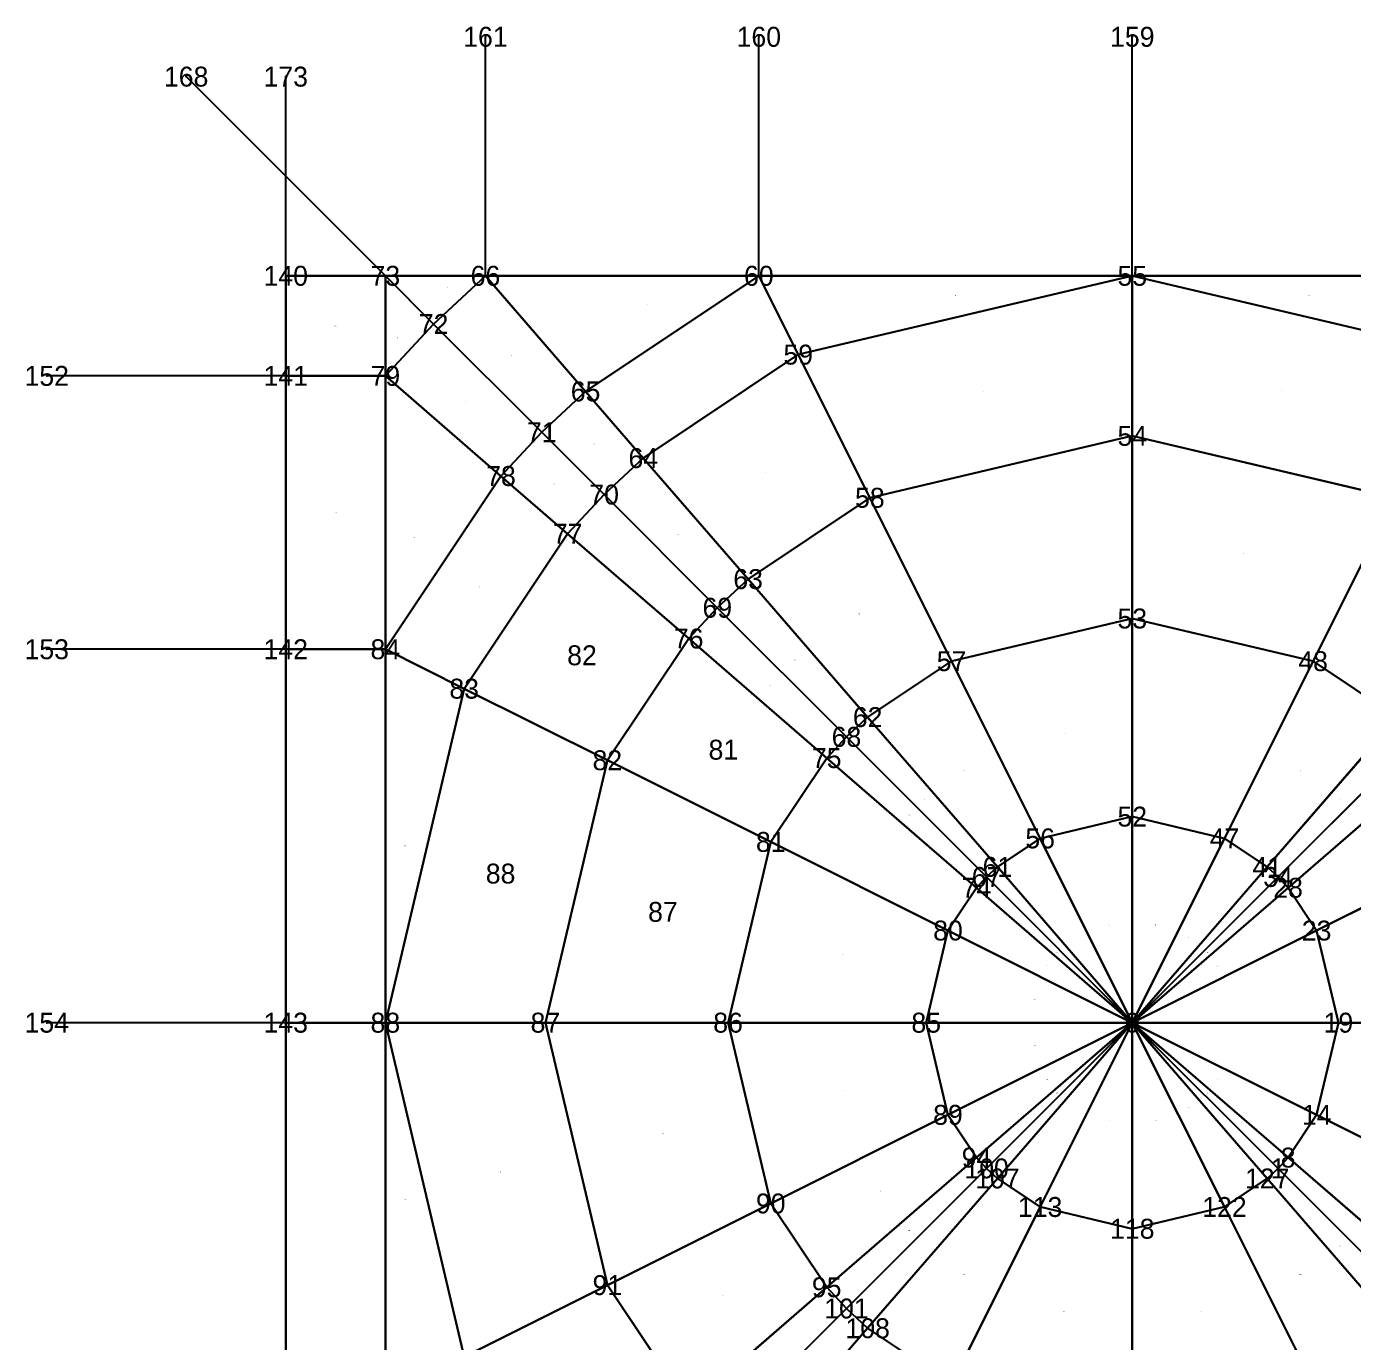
# Model space of a CAD drawing. Extents: x -2.78 to 2.78, y -2.5 to 2.5.
# Drawn here: x -2.776 to 0.555, y -0.803 to 2.501 of the extents above; entities that cross this region are included whole.
import ezdxf
from ezdxf.enums import TextEntityAlignment as Align

# ---------------------------------------------------------------- set-up
doc = ezdxf.new("R2010")
doc.units = 0
doc.header["$MEASUREMENT"] = 0
for name, color, linetype in [('BRANCHE ESTERNO', 7, 'Continuous'), ('BRANCHE INTERNO', 7, 'Continuous'), ('EstradossoFaces', 7, 'Continuous'), ('Faces', 7, 'Continuous'), ('Faces-Index', 7, 'Continuous'), ('NODI-Estradosso', 7, 'Continuous'), ('NODI-Index', 7, 'Continuous'), ('NODO ESTERNO ZMINIMO', 7, 'Continuous'), ('NODO INTRADOSSO INTERNO', 7, 'Continuous')]:
    doc.layers.add(name, color=color, linetype=linetype)

msp = doc.modelspace()

# ---------------------------------------------------------------- linework, layer by layer
at = {"color": 2}
for points, elevation in [([(-2.125, -1.875), (-2.125, 1.875), (2.125, 1.875), (2.125, -1.875)], 0), ([(-1.1136, 0.9644), (-0.7671, 0.6643), (-0.9076, 0.4538), (-1.3177, 0.6588)], 2.2048)]:
    msp.add_lwpolyline(points, close=True, dxfattribs=dict(at, elevation=elevation))
at = {"color": 1, "elevation": 1.875}
msp.add_lwpolyline([(-1.6771, 0.8385), (-1.4174, 1.2275), (-1.1136, 0.9644), (-1.3177, 0.6588)], close=True, dxfattribs=at)
at = {"color": 4, "elevation": 1.875}
msp.add_lwpolyline([(-1.3177, 0.6588), (-0.9076, 0.4538), (-1.0147, 0), (-1.4732, 0)], close=True, dxfattribs=at)
at = {"layer": 'BRANCHE ESTERNO'}
for p, q in [((-1.6238, 1.875, 0.9375), (-1.6238, 2.475, -2.0625)), ((-0.9375, 1.875, 1.6238), (-0.9375, 2.475, -1.3762)), ((0, 1.875, 1.875), (0, 2.475, -1.125)), ((-1.875, 1.875, 0), (-2.375, 2.375, -3)), ((-2.125, 1.875, 0), (-2.125, 2.375, -3)), ((-2.125, 1.6238, 0.9375), (-2.725, 1.6238, 1.0625)), ((-2.125, 0.9375, 1.6238), (-2.725, 0.9375, 1.7488)), ((-2.125, 0, 1.875), (-2.725, 0, 2))]:
    msp.add_line(p, q, dxfattribs=at)
at = {"layer": 'BRANCHE INTERNO'}
for p, q in [((-1.875, 1.875, 0), (-2.125, 1.875, 0)), ((-2.125, 1.875, 0), (-2.125, 1.6238, 0.9375)), ((-1.7539, 1.7539, 0.9375), (-1.875, 1.875, 0)), ((-1.6238, 1.875, 0.9375), (-1.875, 1.875, 0)), ((-1.875, 1.875, 0), (-1.875, 1.6238, 0.9375)), ((-1.6238, 1.875, 0.9375), (-1.7539, 1.7539, 0.9375)), ((-1.3724, 1.5847, 1.6238), (-1.6238, 1.875, 0.9375)), ((-0.9375, 1.875, 1.6238), (-1.6238, 1.875, 0.9375)), ((-0.9375, 1.875, 1.6238), (-1.3724, 1.5847, 1.6238)), ((-0.8385, 1.6771, 1.875), (-0.9375, 1.875, 1.6238)), ((0, 1.875, 1.875), (-0.9375, 1.875, 1.6238)), ((0, 1.875, 1.875), (-0.8385, 1.6771, 1.875)), ((0, 1.4732, 2.2048), (0, 1.875, 1.875)), ((0.8385, 1.6771, 1.875), (0, 1.875, 1.875)), ((0.9375, 1.875, 1.6238), (0, 1.875, 1.875)), ((-1.7539, 1.7539, 0.9375), (-1.875, 1.6238, 0.9375)), ((-1.4823, 1.4823, 1.6238), (-1.7539, 1.7539, 0.9375)), ((-0.8385, 1.6771, 1.875), (-1.2275, 1.4174, 1.875)), ((-0.6588, 1.3177, 2.2048), (-0.8385, 1.6771, 1.875)), ((-1.875, 1.6238, 0.9375), (-2.125, 1.6238, 0.9375)), ((-2.125, 1.6238, 0.9375), (-2.125, 0.9375, 1.6238)), ((-1.5847, 1.3724, 1.6238), (-1.875, 1.6238, 0.9375)), ((-1.875, 1.6238, 0.9375), (-1.875, 0.9375, 1.6238)), ((-1.3724, 1.5847, 1.6238), (-1.4823, 1.4823, 1.6238)), ((-1.2275, 1.4174, 1.875), (-1.3724, 1.5847, 1.6238)), ((-1.4823, 1.4823, 1.6238), (-1.5847, 1.3724, 1.6238)), ((-1.3258, 1.3258, 1.875), (-1.4823, 1.4823, 1.6238)), ((0, 1.4732, 2.2048), (-0.6588, 1.3177, 2.2048)), ((0, 1.0147, 2.4498), (0, 1.4732, 2.2048)), ((0.6588, 1.3177, 2.2048), (0, 1.4732, 2.2048)), ((-1.2275, 1.4174, 1.875), (-1.3258, 1.3258, 1.875)), ((-0.9644, 1.1136, 2.2048), (-1.2275, 1.4174, 1.875)), ((-1.5847, 1.3724, 1.6238), (-1.875, 0.9375, 1.6238)), ((-1.4174, 1.2275, 1.875), (-1.5847, 1.3724, 1.6238)), ((-1.3258, 1.3258, 1.875), (-1.4174, 1.2275, 1.875)), ((-1.0417, 1.0417, 2.2048), (-1.3258, 1.3258, 1.875)), ((-0.6588, 1.3177, 2.2048), (-0.9644, 1.1136, 2.2048)), ((-0.4538, 0.9076, 2.4498), (-0.6588, 1.3177, 2.2048)), ((0.4538, 0.9076, 2.4498), (0.6588, 1.3177, 2.2048)), ((-1.4174, 1.2275, 1.875), (-1.6771, 0.8385, 1.875)), ((-1.1136, 0.9644, 2.2048), (-1.4174, 1.2275, 1.875)), ((-0.9644, 1.1136, 2.2048), (-1.0417, 1.0417, 2.2048)), ((-0.6643, 0.7671, 2.4498), (-0.9644, 1.1136, 2.2048)), ((-1.0417, 1.0417, 2.2048), (-1.1136, 0.9644, 2.2048)), ((-0.7175, 0.7175, 2.4498), (-1.0417, 1.0417, 2.2048)), ((0, 1.0147, 2.4498), (-0.4538, 0.9076, 2.4498)), ((0, 0.5173, 2.6007), (0, 1.0147, 2.4498)), ((0.4538, 0.9076, 2.4498), (0, 1.0147, 2.4498)), ((-1.875, 0.9375, 1.6238), (-2.125, 0.9375, 1.6238)), ((-2.125, 0.9375, 1.6238), (-2.125, 0, 1.875)), ((-1.6771, 0.8385, 1.875), (-1.875, 0.9375, 1.6238)), ((-1.875, 0.9375, 1.6238), (-1.875, 0, 1.875)), ((-1.1136, 0.9644, 2.2048), (-1.3177, 0.6588, 2.2048)), ((-0.7671, 0.6643, 2.4498), (-1.1136, 0.9644, 2.2048)), ((-0.4538, 0.9076, 2.4498), (-0.6643, 0.7671, 2.4498)), ((-0.2313, 0.4627, 2.6007), (-0.4538, 0.9076, 2.4498)), ((0.2313, 0.4627, 2.6007), (0.4538, 0.9076, 2.4498)), ((0.6643, 0.7671, 2.4498), (0.4538, 0.9076, 2.4498)), ((-1.6771, 0.8385, 1.875), (-1.875, 0, 1.875)), ((-1.3177, 0.6588, 2.2048), (-1.6771, 0.8385, 1.875)), ((-0.6643, 0.7671, 2.4498), (-0.7175, 0.7175, 2.4498)), ((-0.3387, 0.3911, 2.6007), (-0.6643, 0.7671, 2.4498)), ((0.3387, 0.3911, 2.6007), (0.6643, 0.7671, 2.4498)), ((-0.7175, 0.7175, 2.4498), (-0.7671, 0.6643, 2.4498)), ((-0.3658, 0.3658, 2.6007), (-0.7175, 0.7175, 2.4498)), ((0.3658, 0.3658, 2.6007), (0.7175, 0.7175, 2.4498)), ((-1.3177, 0.6588, 2.2048), (-1.4732, 0, 2.2048)), ((-0.9076, 0.4538, 2.4498), (-1.3177, 0.6588, 2.2048)), ((-0.7671, 0.6643, 2.4498), (-0.9076, 0.4538, 2.4498)), ((-0.3911, 0.3387, 2.6007), (-0.7671, 0.6643, 2.4498)), ((0.3911, 0.3387, 2.6007), (0.7671, 0.6643, 2.4498)), ((0, 0.5173, 2.6007), (-0.2313, 0.4627, 2.6007)), ((0, 0, 2.6517), (0, 0.5173, 2.6007)), ((0.2313, 0.4627, 2.6007), (0, 0.5173, 2.6007)), ((-0.9076, 0.4538, 2.4498), (-1.0147, 0, 2.4498)), ((-0.4627, 0.2313, 2.6007), (-0.9076, 0.4538, 2.4498)), ((-0.2313, 0.4627, 2.6007), (-0.3387, 0.3911, 2.6007)), ((0, 0, 2.6517), (-0.2313, 0.4627, 2.6007)), ((0, 0, 2.6517), (0.2313, 0.4627, 2.6007)), ((0.3387, 0.3911, 2.6007), (0.2313, 0.4627, 2.6007)), ((0.4627, 0.2313, 2.6007), (0.9076, 0.4538, 2.4498)), ((-0.3387, 0.3911, 2.6007), (-0.3658, 0.3658, 2.6007)), ((0, 0, 2.6517), (-0.3387, 0.3911, 2.6007)), ((0, 0, 2.6517), (0.3387, 0.3911, 2.6007)), ((0.3658, 0.3658, 2.6007), (0.3387, 0.3911, 2.6007)), ((-0.3911, 0.3387, 2.6007), (-0.4627, 0.2313, 2.6007)), ((-0.3658, 0.3658, 2.6007), (-0.3911, 0.3387, 2.6007)), ((0, 0, 2.6517), (-0.3911, 0.3387, 2.6007)), ((0, 0, 2.6517), (-0.3658, 0.3658, 2.6007)), ((0, 0, 2.6517), (0.3658, 0.3658, 2.6007)), ((0, 0, 2.6517), (0.3911, 0.3387, 2.6007)), ((0.3911, 0.3387, 2.6007), (0.3658, 0.3658, 2.6007)), ((0.4627, 0.2313, 2.6007), (0.3911, 0.3387, 2.6007)), ((-0.4627, 0.2313, 2.6007), (-0.5173, 0, 2.6007)), ((0, 0, 2.6517), (-0.4627, 0.2313, 2.6007)), ((0, 0, 2.6517), (0.4627, 0.2313, 2.6007)), ((0.5173, 0, 2.6007), (0.4627, 0.2313, 2.6007)), ((-1.875, 0, 1.875), (-2.125, 0, 1.875)), ((-2.125, 0, 1.875), (-2.125, -0.9375, 1.6238)), ((-1.4732, 0, 2.2048), (-1.875, 0, 1.875)), ((-1.875, 0, 1.875), (-1.6771, -0.8385, 1.875)), ((-1.875, 0, 1.875), (-1.875, -0.9375, 1.6238)), ((-1.0147, 0, 2.4498), (-1.4732, 0, 2.2048)), ((-1.4732, 0, 2.2048), (-1.3177, -0.6588, 2.2048)), ((-0.5173, 0, 2.6007), (-1.0147, 0, 2.4498)), ((-1.0147, 0, 2.4498), (-0.9076, -0.4538, 2.4498)), ((0, 0, 2.6517), (-0.5173, 0, 2.6007)), ((-0.5173, 0, 2.6007), (-0.4627, -0.2313, 2.6007)), ((0, 0, 2.6517), (-0.4627, -0.2313, 2.6007)), ((0, 0, 2.6517), (-0.3911, -0.3387, 2.6007)), ((0, 0, 2.6517), (-0.3658, -0.3658, 2.6007)), ((0, 0, 2.6517), (-0.3387, -0.3911, 2.6007)), ((0, 0, 2.6517), (-0.2313, -0.4627, 2.6007)), ((0, 0, 2.6517), (0.3658, -0.3658, 2.6007)), ((0, 0, 2.6517), (0.3911, -0.3387, 2.6007)), ((0, 0, 2.6517), (0.4627, -0.2313, 2.6007)), ((0, 0, 2.6517), (0.5173, 0, 2.6007)), ((0, 0, 2.6517), (0, -0.5173, 2.6007)), ((0, 0, 2.6517), (0.2313, -0.4627, 2.6007)), ((0, 0, 2.6517), (0.3387, -0.3911, 2.6007)), ((0.4627, -0.2313, 2.6007), (0.5173, 0, 2.6007)), ((0.5173, 0, 2.6007), (1.0147, 0, 2.4498)), ((-0.4627, -0.2313, 2.6007), (-0.9076, -0.4538, 2.4498)), ((-0.4627, -0.2313, 2.6007), (-0.3911, -0.3387, 2.6007)), ((0.3911, -0.3387, 2.6007), (0.4627, -0.2313, 2.6007)), ((0.4627, -0.2313, 2.6007), (0.9076, -0.4538, 2.4498)), ((-0.3911, -0.3387, 2.6007), (-0.7671, -0.6643, 2.4498)), ((-0.3658, -0.3658, 2.6007), (-0.7175, -0.7175, 2.4498)), ((-0.3911, -0.3387, 2.6007), (-0.3658, -0.3658, 2.6007)), ((-0.3658, -0.3658, 2.6007), (-0.3387, -0.3911, 2.6007)), ((0.3387, -0.3911, 2.6007), (0.3658, -0.3658, 2.6007)), ((0.3658, -0.3658, 2.6007), (0.3911, -0.3387, 2.6007)), ((0.3658, -0.3658, 2.6007), (0.7175, -0.7175, 2.4498)), ((0.3911, -0.3387, 2.6007), (0.7671, -0.6643, 2.4498)), ((-0.3387, -0.3911, 2.6007), (-0.6643, -0.7671, 2.4498)), ((-0.3387, -0.3911, 2.6007), (-0.2313, -0.4627, 2.6007)), ((0.2313, -0.4627, 2.6007), (0.3387, -0.3911, 2.6007)), ((0.3387, -0.3911, 2.6007), (0.6643, -0.7671, 2.4498)), ((-0.9076, -0.4538, 2.4498), (-1.3177, -0.6588, 2.2048)), ((-0.9076, -0.4538, 2.4498), (-0.7671, -0.6643, 2.4498)), ((-0.2313, -0.4627, 2.6007), (-0.4538, -0.9076, 2.4498)), ((-0.2313, -0.4627, 2.6007), (0, -0.5173, 2.6007)), ((0, -0.5173, 2.6007), (0.2313, -0.4627, 2.6007)), ((0.2313, -0.4627, 2.6007), (0.4538, -0.9076, 2.4498)), ((0, -0.5173, 2.6007), (0, -1.0147, 2.4498)), ((-1.3177, -0.6588, 2.2048), (-1.6771, -0.8385, 1.875)), ((-1.3177, -0.6588, 2.2048), (-1.1136, -0.9644, 2.2048)), ((-0.7671, -0.6643, 2.4498), (-1.1136, -0.9644, 2.2048)), ((-0.7671, -0.6643, 2.4498), (-0.7175, -0.7175, 2.4498)), ((-0.7175, -0.7175, 2.4498), (-1.0417, -1.0417, 2.2048)), ((-0.7175, -0.7175, 2.4498), (-0.6643, -0.7671, 2.4498)), ((-0.6643, -0.7671, 2.4498), (-0.9644, -1.1136, 2.2048)), ((-0.6643, -0.7671, 2.4498), (-0.4538, -0.9076, 2.4498))]:
    msp.add_line(p, q, dxfattribs=at)
at = {"layer": 'EstradossoFaces'}
for points in [[(-1.875, 1.875, 1.2965), (-2.125, 1.875, 1.2965), (-2.125, 1.6238, 1.6), (-1.875, 1.6238, 1.6)], [(-1.6238, 1.875, 1.6), (-1.7539, 1.7539, 1.6), (-1.875, 1.875, 1.2965), (-1.6238, 1.875, 1.6)], [(-1.7539, 1.7539, 1.6), (-1.875, 1.6238, 1.6), (-1.875, 1.6238, 1.6), (-1.875, 1.875, 1.2965)], [(-1.3724, 1.5847, 2.0779), (-1.4823, 1.4823, 2.0779), (-1.7539, 1.7539, 1.6), (-1.6238, 1.875, 1.6)], [(-0.9375, 1.875, 2.0779), (-1.3724, 1.5847, 2.0779), (-1.6238, 1.875, 1.6), (-0.9375, 1.875, 2.0779)], [(-0.8385, 1.6771, 2.2796), (-1.2275, 1.4174, 2.2796), (-1.3724, 1.5847, 2.0779), (-0.9375, 1.875, 2.0779)], [(0, 1.875, 2.2796), (-0.8385, 1.6771, 2.2796), (-0.9375, 1.875, 2.0779), (0, 1.875, 2.2796)], [(0, 1.4732, 2.5577), (-0.6588, 1.3177, 2.5577), (-0.8385, 1.6771, 2.2796), (0, 1.875, 2.2796)], [(0.6588, 1.3177, 2.5577), (0, 1.4732, 2.5577), (0, 1.875, 2.2796), (0.8385, 1.6771, 2.2796)], [(0.8385, 1.6771, 2.2796), (0, 1.875, 2.2796), (0, 1.875, 2.2796), (0.9375, 1.875, 2.0779)], [(-1.4823, 1.4823, 2.0779), (-1.5847, 1.3724, 2.0779), (-1.875, 1.6238, 1.6), (-1.7539, 1.7539, 1.6)], [(-0.6588, 1.3177, 2.5577), (-0.9644, 1.1136, 2.5577), (-1.2275, 1.4174, 2.2796), (-0.8385, 1.6771, 2.2796)], [(-1.875, 1.6238, 1.6), (-2.125, 1.6238, 1.6), (-2.125, 0.9375, 2.0779), (-1.875, 0.9375, 2.0779)], [(-1.5847, 1.3724, 2.0779), (-1.875, 0.9375, 2.0779), (-1.875, 0.9375, 2.0779), (-1.875, 1.6238, 1.6)], [(-1.2275, 1.4174, 2.2796), (-1.3258, 1.3258, 2.2796), (-1.4823, 1.4823, 2.0779), (-1.3724, 1.5847, 2.0779)], [(-1.3258, 1.3258, 2.2796), (-1.4174, 1.2275, 2.2796), (-1.5847, 1.3724, 2.0779), (-1.4823, 1.4823, 2.0779)], [(0, 1.0147, 2.7717), (-0.4538, 0.9076, 2.7717), (-0.6588, 1.3177, 2.5577), (0, 1.4732, 2.5577)], [(0.4538, 0.9076, 2.7717), (0, 1.0147, 2.7717), (0, 1.4732, 2.5577), (0.6588, 1.3177, 2.5577)], [(-0.9644, 1.1136, 2.5577), (-1.0417, 1.0417, 2.5577), (-1.3258, 1.3258, 2.2796), (-1.2275, 1.4174, 2.2796)], [(-1.4174, 1.2275, 2.2796), (-1.6771, 0.8385, 2.2796), (-1.875, 0.9375, 2.0779), (-1.5847, 1.3724, 2.0779)], [(-1.0417, 1.0417, 2.5577), (-1.1136, 0.9644, 2.5577), (-1.4174, 1.2275, 2.2796), (-1.3258, 1.3258, 2.2796)], [(-0.4538, 0.9076, 2.7717), (-0.6643, 0.7671, 2.7717), (-0.9644, 1.1136, 2.5577), (-0.6588, 1.3177, 2.5577)], [(0.6643, 0.7671, 2.7717), (0.4538, 0.9076, 2.7717), (0.6588, 1.3177, 2.5577), (0.9644, 1.1136, 2.5577)], [(-1.1136, 0.9644, 2.5577), (-1.3177, 0.6588, 2.5577), (-1.6771, 0.8385, 2.2796), (-1.4174, 1.2275, 2.2796)], [(-0.6643, 0.7671, 2.7717), (-0.7175, 0.7175, 2.7717), (-1.0417, 1.0417, 2.5577), (-0.9644, 1.1136, 2.5577)], [(-0.7175, 0.7175, 2.7717), (-0.7671, 0.6643, 2.7717), (-1.1136, 0.9644, 2.5577), (-1.0417, 1.0417, 2.5577)], [(0, 0.5173, 2.906), (-0.2313, 0.4627, 2.906), (-0.4538, 0.9076, 2.7717), (0, 1.0147, 2.7717)], [(0.2313, 0.4627, 2.906), (0, 0.5173, 2.906), (0, 1.0147, 2.7717), (0.4538, 0.9076, 2.7717)], [(-1.875, 0.9375, 2.0779), (-2.125, 0.9375, 2.0779), (-2.125, 0, 2.2796), (-1.875, 0, 2.2796)], [(-1.6771, 0.8385, 2.2796), (-1.875, 0, 2.2796), (-1.875, 0, 2.2796), (-1.875, 0.9375, 2.0779)], [(-0.7671, 0.6643, 2.7717), (-0.9076, 0.4538, 2.7717), (-1.3177, 0.6588, 2.5577), (-1.1136, 0.9644, 2.5577)], [(-0.2313, 0.4627, 2.906), (-0.3387, 0.3911, 2.906), (-0.6643, 0.7671, 2.7717), (-0.4538, 0.9076, 2.7717)], [(0.3387, 0.3911, 2.906), (0.2313, 0.4627, 2.906), (0.4538, 0.9076, 2.7717), (0.6643, 0.7671, 2.7717)], [(-1.3177, 0.6588, 2.5577), (-1.4732, 0, 2.5577), (-1.875, 0, 2.2796), (-1.6771, 0.8385, 2.2796)], [(-0.3387, 0.3911, 2.906), (-0.3658, 0.3658, 2.906), (-0.7175, 0.7175, 2.7717), (-0.6643, 0.7671, 2.7717)], [(0.3658, 0.3658, 2.906), (0.3387, 0.3911, 2.906), (0.6643, 0.7671, 2.7717), (0.7175, 0.7175, 2.7717)], [(-0.3658, 0.3658, 2.906), (-0.3911, 0.3387, 2.906), (-0.7671, 0.6643, 2.7717), (-0.7175, 0.7175, 2.7717)], [(0.3911, 0.3387, 2.906), (0.3658, 0.3658, 2.906), (0.7175, 0.7175, 2.7717), (0.7671, 0.6643, 2.7717)], [(-0.9076, 0.4538, 2.7717), (-1.0147, 0, 2.7717), (-1.4732, 0, 2.5577), (-1.3177, 0.6588, 2.5577)], [(-0.3911, 0.3387, 2.906), (-0.4627, 0.2313, 2.906), (-0.9076, 0.4538, 2.7717), (-0.7671, 0.6643, 2.7717)], [(0.4627, 0.2313, 2.906), (0.3911, 0.3387, 2.906), (0.7671, 0.6643, 2.7717), (0.9076, 0.4538, 2.7717)], [(0, 0, 2.9517), (0, 0, 2.9517), (-0.2313, 0.4627, 2.906), (0, 0.5173, 2.906)], [(0, 0, 2.9517), (0, 0, 2.9517), (0, 0.5173, 2.906), (0.2313, 0.4627, 2.906)], [(-0.4627, 0.2313, 2.906), (-0.5173, 0, 2.906), (-1.0147, 0, 2.7717), (-0.9076, 0.4538, 2.7717)], [(0, 0, 2.9517), (0, 0, 2.9517), (-0.3387, 0.3911, 2.906), (-0.2313, 0.4627, 2.906)], [(0, 0, 2.9517), (0, 0, 2.9517), (0.2313, 0.4627, 2.906), (0.3387, 0.3911, 2.906)], [(0.5173, 0, 2.906), (0.4627, 0.2313, 2.906), (0.9076, 0.4538, 2.7717), (1.0147, 0, 2.7717)], [(0, 0, 2.9517), (0, 0, 2.9517), (-0.3658, 0.3658, 2.906), (-0.3387, 0.3911, 2.906)], [(0, 0, 2.9517), (0, 0, 2.9517), (0.3387, 0.3911, 2.906), (0.3658, 0.3658, 2.906)], [(0, 0, 2.9517), (0, 0, 2.9517), (-0.4627, 0.2313, 2.906), (-0.3911, 0.3387, 2.906)], [(0, 0, 2.9517), (0, 0, 2.9517), (-0.3911, 0.3387, 2.906), (-0.3658, 0.3658, 2.906)], [(0, 0, 2.9517), (0, 0, 2.9517), (0.3658, 0.3658, 2.906), (0.3911, 0.3387, 2.906)], [(0, 0, 2.9517), (0, 0, 2.9517), (0.3911, 0.3387, 2.906), (0.4627, 0.2313, 2.906)], [(0, 0, 2.9517), (0, 0, 2.9517), (-0.5173, 0, 2.906), (-0.4627, 0.2313, 2.906)], [(0, 0, 2.9517), (0, 0, 2.9517), (0.4627, 0.2313, 2.906), (0.5173, 0, 2.906)], [(-1.875, 0, 2.2796), (-2.125, 0, 2.2796), (-2.125, -0.9375, 2.0779), (-1.875, -0.9375, 2.0779)], [(-1.4732, 0, 2.5577), (-1.3177, -0.6588, 2.5577), (-1.6771, -0.8385, 2.2796), (-1.875, 0, 2.2796)], [(-1.875, 0, 2.2796), (-1.6771, -0.8385, 2.2796), (-1.875, -0.9375, 2.0779), (-1.875, 0, 2.2796)], [(-1.0147, 0, 2.7717), (-0.9076, -0.4538, 2.7717), (-1.3177, -0.6588, 2.5577), (-1.4732, 0, 2.5577)], [(-0.5173, 0, 2.906), (-0.4627, -0.2313, 2.906), (-0.9076, -0.4538, 2.7717), (-1.0147, 0, 2.7717)], [(0, 0, 2.9517), (0, 0, 2.9517), (-0.4627, -0.2313, 2.906), (-0.5173, 0, 2.906)], [(0, 0, 2.9517), (0, 0, 2.9517), (-0.3911, -0.3387, 2.906), (-0.4627, -0.2313, 2.906)], [(0, 0, 2.9517), (0, 0, 2.9517), (-0.3658, -0.3658, 2.906), (-0.3911, -0.3387, 2.906)], [(0, 0, 2.9517), (0, 0, 2.9517), (-0.3387, -0.3911, 2.906), (-0.3658, -0.3658, 2.906)], [(0, 0, 2.9517), (0, 0, 2.9517), (-0.2313, -0.4627, 2.906), (-0.3387, -0.3911, 2.906)], [(0, 0, 2.9517), (0, 0, 2.9517), (0, -0.5173, 2.906), (-0.2313, -0.4627, 2.906)], [(0, 0, 2.9517), (0, 0, 2.9517), (0.3911, -0.3387, 2.906), (0.3658, -0.3658, 2.906)], [(0, 0, 2.9517), (0, 0, 2.9517), (0.4627, -0.2313, 2.906), (0.3911, -0.3387, 2.906)], [(0, 0, 2.9517), (0, 0, 2.9517), (0.5173, 0, 2.906), (0.4627, -0.2313, 2.906)], [(0, 0, 2.9517), (0, 0, 2.9517), (0.2313, -0.4627, 2.906), (0, -0.5173, 2.906)], [(0, 0, 2.9517), (0, 0, 2.9517), (0.3387, -0.3911, 2.906), (0.2313, -0.4627, 2.906)], [(0, 0, 2.9517), (0, 0, 2.9517), (0.3658, -0.3658, 2.906), (0.3387, -0.3911, 2.906)], [(0.4627, -0.2313, 2.906), (0.5173, 0, 2.906), (1.0147, 0, 2.7717), (0.9076, -0.4538, 2.7717)], [(-0.4627, -0.2313, 2.906), (-0.3911, -0.3387, 2.906), (-0.7671, -0.6643, 2.7717), (-0.9076, -0.4538, 2.7717)], [(0.3911, -0.3387, 2.906), (0.4627, -0.2313, 2.906), (0.9076, -0.4538, 2.7717), (0.7671, -0.6643, 2.7717)], [(-0.3911, -0.3387, 2.906), (-0.3658, -0.3658, 2.906), (-0.7175, -0.7175, 2.7717), (-0.7671, -0.6643, 2.7717)], [(-0.3658, -0.3658, 2.906), (-0.3387, -0.3911, 2.906), (-0.6643, -0.7671, 2.7717), (-0.7175, -0.7175, 2.7717)], [(0.3387, -0.3911, 2.906), (0.3658, -0.3658, 2.906), (0.7175, -0.7175, 2.7717), (0.6643, -0.7671, 2.7717)], [(0.3658, -0.3658, 2.906), (0.3911, -0.3387, 2.906), (0.7671, -0.6643, 2.7717), (0.7175, -0.7175, 2.7717)], [(-0.3387, -0.3911, 2.906), (-0.2313, -0.4627, 2.906), (-0.4538, -0.9076, 2.7717), (-0.6643, -0.7671, 2.7717)], [(0.2313, -0.4627, 2.906), (0.3387, -0.3911, 2.906), (0.6643, -0.7671, 2.7717), (0.4538, -0.9076, 2.7717)], [(-0.9076, -0.4538, 2.7717), (-0.7671, -0.6643, 2.7717), (-1.1136, -0.9644, 2.5577), (-1.3177, -0.6588, 2.5577)], [(-0.2313, -0.4627, 2.906), (0, -0.5173, 2.906), (0, -1.0147, 2.7717), (-0.4538, -0.9076, 2.7717)], [(0, -0.5173, 2.906), (0.2313, -0.4627, 2.906), (0.4538, -0.9076, 2.7717), (0, -1.0147, 2.7717)], [(-1.3177, -0.6588, 2.5577), (-1.1136, -0.9644, 2.5577), (-1.4174, -1.2275, 2.2796), (-1.6771, -0.8385, 2.2796)], [(-0.7671, -0.6643, 2.7717), (-0.7175, -0.7175, 2.7717), (-1.0417, -1.0417, 2.5577), (-1.1136, -0.9644, 2.5577)], [(-0.7175, -0.7175, 2.7717), (-0.6643, -0.7671, 2.7717), (-0.9644, -1.1136, 2.5577), (-1.0417, -1.0417, 2.5577)], [(-0.6643, -0.7671, 2.7717), (-0.4538, -0.9076, 2.7717), (-0.6588, -1.3177, 2.5577), (-0.9644, -1.1136, 2.5577)], [(0.4538, -0.9076, 2.7717), (0.6643, -0.7671, 2.7717), (0.9644, -1.1136, 2.5577), (0.6588, -1.3177, 2.5577)]]:
    msp.add_3dface(points, dxfattribs=at)
at = {"layer": 'Faces'}
for points in [[(-1.875, 1.875, 0), (-2.125, 1.875, 0), (-2.125, 1.6238, 0.9375), (-1.875, 1.6238, 0.9375)], [(-1.6238, 1.875, 0.9375), (-1.7539, 1.7539, 0.9375), (-1.875, 1.875, 0), (-1.6238, 1.875, 0.9375)], [(-1.7539, 1.7539, 0.9375), (-1.875, 1.6238, 0.9375), (-1.875, 1.6238, 0.9375), (-1.875, 1.875, 0)], [(-1.3724, 1.5847, 1.6238), (-1.4823, 1.4823, 1.6238), (-1.7539, 1.7539, 0.9375), (-1.6238, 1.875, 0.9375)], [(-0.9375, 1.875, 1.6238), (-1.3724, 1.5847, 1.6238), (-1.6238, 1.875, 0.9375), (-0.9375, 1.875, 1.6238)], [(-0.8385, 1.6771, 1.875), (-1.2275, 1.4174, 1.875), (-1.3724, 1.5847, 1.6238), (-0.9375, 1.875, 1.6238)], [(0, 1.875, 1.875), (-0.8385, 1.6771, 1.875), (-0.9375, 1.875, 1.6238), (0, 1.875, 1.875)], [(0, 1.4732, 2.2048), (-0.6588, 1.3177, 2.2048), (-0.8385, 1.6771, 1.875), (0, 1.875, 1.875)], [(0.6588, 1.3177, 2.2048), (0, 1.4732, 2.2048), (0, 1.875, 1.875), (0.8385, 1.6771, 1.875)], [(0.8385, 1.6771, 1.875), (0, 1.875, 1.875), (0, 1.875, 1.875), (0.9375, 1.875, 1.6238)], [(-1.4823, 1.4823, 1.6238), (-1.5847, 1.3724, 1.6238), (-1.875, 1.6238, 0.9375), (-1.7539, 1.7539, 0.9375)], [(-0.6588, 1.3177, 2.2048), (-0.9644, 1.1136, 2.2048), (-1.2275, 1.4174, 1.875), (-0.8385, 1.6771, 1.875)], [(-1.875, 1.6238, 0.9375), (-2.125, 1.6238, 0.9375), (-2.125, 0.9375, 1.6238), (-1.875, 0.9375, 1.6238)], [(-1.5847, 1.3724, 1.6238), (-1.875, 0.9375, 1.6238), (-1.875, 0.9375, 1.6238), (-1.875, 1.6238, 0.9375)], [(-1.2275, 1.4174, 1.875), (-1.3258, 1.3258, 1.875), (-1.4823, 1.4823, 1.6238), (-1.3724, 1.5847, 1.6238)], [(-1.3258, 1.3258, 1.875), (-1.4174, 1.2275, 1.875), (-1.5847, 1.3724, 1.6238), (-1.4823, 1.4823, 1.6238)], [(0, 1.0147, 2.4498), (-0.4538, 0.9076, 2.4498), (-0.6588, 1.3177, 2.2048), (0, 1.4732, 2.2048)], [(0.4538, 0.9076, 2.4498), (0, 1.0147, 2.4498), (0, 1.4732, 2.2048), (0.6588, 1.3177, 2.2048)], [(-0.9644, 1.1136, 2.2048), (-1.0417, 1.0417, 2.2048), (-1.3258, 1.3258, 1.875), (-1.2275, 1.4174, 1.875)], [(-1.4174, 1.2275, 1.875), (-1.6771, 0.8385, 1.875), (-1.875, 0.9375, 1.6238), (-1.5847, 1.3724, 1.6238)], [(-1.0417, 1.0417, 2.2048), (-1.1136, 0.9644, 2.2048), (-1.4174, 1.2275, 1.875), (-1.3258, 1.3258, 1.875)], [(-0.4538, 0.9076, 2.4498), (-0.6643, 0.7671, 2.4498), (-0.9644, 1.1136, 2.2048), (-0.6588, 1.3177, 2.2048)], [(0.6643, 0.7671, 2.4498), (0.4538, 0.9076, 2.4498), (0.6588, 1.3177, 2.2048), (0.9644, 1.1136, 2.2048)], [(-1.1136, 0.9644, 2.2048), (-1.3177, 0.6588, 2.2048), (-1.6771, 0.8385, 1.875), (-1.4174, 1.2275, 1.875)], [(-0.6643, 0.7671, 2.4498), (-0.7175, 0.7175, 2.4498), (-1.0417, 1.0417, 2.2048), (-0.9644, 1.1136, 2.2048)], [(-0.7175, 0.7175, 2.4498), (-0.7671, 0.6643, 2.4498), (-1.1136, 0.9644, 2.2048), (-1.0417, 1.0417, 2.2048)], [(0, 0.5173, 2.6007), (-0.2313, 0.4627, 2.6007), (-0.4538, 0.9076, 2.4498), (0, 1.0147, 2.4498)], [(0.2313, 0.4627, 2.6007), (0, 0.5173, 2.6007), (0, 1.0147, 2.4498), (0.4538, 0.9076, 2.4498)], [(-1.875, 0.9375, 1.6238), (-2.125, 0.9375, 1.6238), (-2.125, 0, 1.875), (-1.875, 0, 1.875)], [(-1.6771, 0.8385, 1.875), (-1.875, 0, 1.875), (-1.875, 0, 1.875), (-1.875, 0.9375, 1.6238)], [(-0.7671, 0.6643, 2.4498), (-0.9076, 0.4538, 2.4498), (-1.3177, 0.6588, 2.2048), (-1.1136, 0.9644, 2.2048)], [(-0.2313, 0.4627, 2.6007), (-0.3387, 0.3911, 2.6007), (-0.6643, 0.7671, 2.4498), (-0.4538, 0.9076, 2.4498)], [(0.3387, 0.3911, 2.6007), (0.2313, 0.4627, 2.6007), (0.4538, 0.9076, 2.4498), (0.6643, 0.7671, 2.4498)], [(-1.3177, 0.6588, 2.2048), (-1.4732, 0, 2.2048), (-1.875, 0, 1.875), (-1.6771, 0.8385, 1.875)], [(-0.3387, 0.3911, 2.6007), (-0.3658, 0.3658, 2.6007), (-0.7175, 0.7175, 2.4498), (-0.6643, 0.7671, 2.4498)], [(0.3658, 0.3658, 2.6007), (0.3387, 0.3911, 2.6007), (0.6643, 0.7671, 2.4498), (0.7175, 0.7175, 2.4498)], [(-0.3658, 0.3658, 2.6007), (-0.3911, 0.3387, 2.6007), (-0.7671, 0.6643, 2.4498), (-0.7175, 0.7175, 2.4498)], [(0.3911, 0.3387, 2.6007), (0.3658, 0.3658, 2.6007), (0.7175, 0.7175, 2.4498), (0.7671, 0.6643, 2.4498)], [(-0.9076, 0.4538, 2.4498), (-1.0147, 0, 2.4498), (-1.4732, 0, 2.2048), (-1.3177, 0.6588, 2.2048)], [(-0.3911, 0.3387, 2.6007), (-0.4627, 0.2313, 2.6007), (-0.9076, 0.4538, 2.4498), (-0.7671, 0.6643, 2.4498)], [(0.4627, 0.2313, 2.6007), (0.3911, 0.3387, 2.6007), (0.7671, 0.6643, 2.4498), (0.9076, 0.4538, 2.4498)], [(0, 0, 2.6517), (0, 0, 2.6517), (-0.2313, 0.4627, 2.6007), (0, 0.5173, 2.6007)], [(0, 0, 2.6517), (0, 0, 2.6517), (0, 0.5173, 2.6007), (0.2313, 0.4627, 2.6007)], [(-0.4627, 0.2313, 2.6007), (-0.5173, 0, 2.6007), (-1.0147, 0, 2.4498), (-0.9076, 0.4538, 2.4498)], [(0, 0, 2.6517), (0, 0, 2.6517), (-0.3387, 0.3911, 2.6007), (-0.2313, 0.4627, 2.6007)], [(0, 0, 2.6517), (0, 0, 2.6517), (0.2313, 0.4627, 2.6007), (0.3387, 0.3911, 2.6007)], [(0.5173, 0, 2.6007), (0.4627, 0.2313, 2.6007), (0.9076, 0.4538, 2.4498), (1.0147, 0, 2.4498)], [(0, 0, 2.6517), (0, 0, 2.6517), (-0.3658, 0.3658, 2.6007), (-0.3387, 0.3911, 2.6007)], [(0, 0, 2.6517), (0, 0, 2.6517), (0.3387, 0.3911, 2.6007), (0.3658, 0.3658, 2.6007)], [(0, 0, 2.6517), (0, 0, 2.6517), (-0.4627, 0.2313, 2.6007), (-0.3911, 0.3387, 2.6007)], [(0, 0, 2.6517), (0, 0, 2.6517), (-0.3911, 0.3387, 2.6007), (-0.3658, 0.3658, 2.6007)], [(0, 0, 2.6517), (0, 0, 2.6517), (0.3658, 0.3658, 2.6007), (0.3911, 0.3387, 2.6007)], [(0, 0, 2.6517), (0, 0, 2.6517), (0.3911, 0.3387, 2.6007), (0.4627, 0.2313, 2.6007)], [(0, 0, 2.6517), (0, 0, 2.6517), (-0.5173, 0, 2.6007), (-0.4627, 0.2313, 2.6007)], [(0, 0, 2.6517), (0, 0, 2.6517), (0.4627, 0.2313, 2.6007), (0.5173, 0, 2.6007)], [(-1.875, 0, 1.875), (-2.125, 0, 1.875), (-2.125, -0.9375, 1.6238), (-1.875, -0.9375, 1.6238)], [(-1.4732, 0, 2.2048), (-1.3177, -0.6588, 2.2048), (-1.6771, -0.8385, 1.875), (-1.875, 0, 1.875)], [(-1.875, 0, 1.875), (-1.6771, -0.8385, 1.875), (-1.875, -0.9375, 1.6238), (-1.875, 0, 1.875)], [(-1.0147, 0, 2.4498), (-0.9076, -0.4538, 2.4498), (-1.3177, -0.6588, 2.2048), (-1.4732, 0, 2.2048)], [(-0.5173, 0, 2.6007), (-0.4627, -0.2313, 2.6007), (-0.9076, -0.4538, 2.4498), (-1.0147, 0, 2.4498)], [(0, 0, 2.6517), (0, 0, 2.6517), (-0.4627, -0.2313, 2.6007), (-0.5173, 0, 2.6007)], [(0, 0, 2.6517), (0, 0, 2.6517), (-0.3911, -0.3387, 2.6007), (-0.4627, -0.2313, 2.6007)], [(0, 0, 2.6517), (0, 0, 2.6517), (-0.3658, -0.3658, 2.6007), (-0.3911, -0.3387, 2.6007)], [(0, 0, 2.6517), (0, 0, 2.6517), (-0.3387, -0.3911, 2.6007), (-0.3658, -0.3658, 2.6007)], [(0, 0, 2.6517), (0, 0, 2.6517), (-0.2313, -0.4627, 2.6007), (-0.3387, -0.3911, 2.6007)], [(0, 0, 2.6517), (0, 0, 2.6517), (0, -0.5173, 2.6007), (-0.2313, -0.4627, 2.6007)], [(0, 0, 2.6517), (0, 0, 2.6517), (0.3911, -0.3387, 2.6007), (0.3658, -0.3658, 2.6007)], [(0, 0, 2.6517), (0, 0, 2.6517), (0.4627, -0.2313, 2.6007), (0.3911, -0.3387, 2.6007)], [(0, 0, 2.6517), (0, 0, 2.6517), (0.5173, 0, 2.6007), (0.4627, -0.2313, 2.6007)], [(0, 0, 2.6517), (0, 0, 2.6517), (0.2313, -0.4627, 2.6007), (0, -0.5173, 2.6007)], [(0, 0, 2.6517), (0, 0, 2.6517), (0.3387, -0.3911, 2.6007), (0.2313, -0.4627, 2.6007)], [(0, 0, 2.6517), (0, 0, 2.6517), (0.3658, -0.3658, 2.6007), (0.3387, -0.3911, 2.6007)], [(0.4627, -0.2313, 2.6007), (0.5173, 0, 2.6007), (1.0147, 0, 2.4498), (0.9076, -0.4538, 2.4498)], [(-0.4627, -0.2313, 2.6007), (-0.3911, -0.3387, 2.6007), (-0.7671, -0.6643, 2.4498), (-0.9076, -0.4538, 2.4498)], [(0.3911, -0.3387, 2.6007), (0.4627, -0.2313, 2.6007), (0.9076, -0.4538, 2.4498), (0.7671, -0.6643, 2.4498)], [(-0.3911, -0.3387, 2.6007), (-0.3658, -0.3658, 2.6007), (-0.7175, -0.7175, 2.4498), (-0.7671, -0.6643, 2.4498)], [(-0.3658, -0.3658, 2.6007), (-0.3387, -0.3911, 2.6007), (-0.6643, -0.7671, 2.4498), (-0.7175, -0.7175, 2.4498)], [(0.3387, -0.3911, 2.6007), (0.3658, -0.3658, 2.6007), (0.7175, -0.7175, 2.4498), (0.6643, -0.7671, 2.4498)], [(0.3658, -0.3658, 2.6007), (0.3911, -0.3387, 2.6007), (0.7671, -0.6643, 2.4498), (0.7175, -0.7175, 2.4498)], [(-0.3387, -0.3911, 2.6007), (-0.2313, -0.4627, 2.6007), (-0.4538, -0.9076, 2.4498), (-0.6643, -0.7671, 2.4498)], [(0.2313, -0.4627, 2.6007), (0.3387, -0.3911, 2.6007), (0.6643, -0.7671, 2.4498), (0.4538, -0.9076, 2.4498)], [(-0.9076, -0.4538, 2.4498), (-0.7671, -0.6643, 2.4498), (-1.1136, -0.9644, 2.2048), (-1.3177, -0.6588, 2.2048)], [(-0.2313, -0.4627, 2.6007), (0, -0.5173, 2.6007), (0, -1.0147, 2.4498), (-0.4538, -0.9076, 2.4498)], [(0, -0.5173, 2.6007), (0.2313, -0.4627, 2.6007), (0.4538, -0.9076, 2.4498), (0, -1.0147, 2.4498)], [(-1.3177, -0.6588, 2.2048), (-1.1136, -0.9644, 2.2048), (-1.4174, -1.2275, 1.875), (-1.6771, -0.8385, 1.875)], [(-0.7671, -0.6643, 2.4498), (-0.7175, -0.7175, 2.4498), (-1.0417, -1.0417, 2.2048), (-1.1136, -0.9644, 2.2048)], [(-0.7175, -0.7175, 2.4498), (-0.6643, -0.7671, 2.4498), (-0.9644, -1.1136, 2.2048), (-1.0417, -1.0417, 2.2048)], [(-0.6643, -0.7671, 2.4498), (-0.4538, -0.9076, 2.4498), (-0.6588, -1.3177, 2.2048), (-0.9644, -1.1136, 2.2048)], [(0.4538, -0.9076, 2.4498), (0.6643, -0.7671, 2.4498), (0.9644, -1.1136, 2.2048), (0.6588, -1.3177, 2.2048)]]:
    msp.add_3dface(points, dxfattribs=at)
at = {"layer": 'NODI-Estradosso'}
for p in [(-1.6238, 2.475, 0.9375), (-0.9375, 2.475, 1.6238), (0, 2.475, 1.875), (-2.375, 2.375, 3), (-2.125, 2.375, 3), (-2.125, 1.875, 1.2965), (-1.875, 1.875, 1.2965), (-1.6238, 1.875, 1.6), (-0.9375, 1.875, 2.0779), (0, 1.875, 2.2796), (-1.7539, 1.7539, 1.6), (-0.8385, 1.6771, 2.2796), (-2.725, 1.6238, 1.6), (-2.125, 1.6238, 1.6), (-1.875, 1.6238, 1.6), (-1.3724, 1.5847, 2.0779), (-1.4823, 1.4823, 2.0779), (0, 1.4732, 2.5577), (-1.2275, 1.4174, 2.2796), (-1.5847, 1.3724, 2.0779), (-1.3258, 1.3258, 2.2796), (-0.6588, 1.3177, 2.5577), (-1.4174, 1.2275, 2.2796), (-0.9644, 1.1136, 2.5577), (-1.0417, 1.0417, 2.5577), (0, 1.0147, 2.7717), (-2.725, 0.9375, 2.0779), (-2.125, 0.9375, 2.0779), (-1.875, 0.9375, 2.0779), (-1.1136, 0.9644, 2.5577), (-0.4538, 0.9076, 2.7717), (0.4538, 0.9076, 2.7717), (-1.6771, 0.8385, 2.2796), (-0.6643, 0.7671, 2.7717), (-0.7175, 0.7175, 2.7717), (-0.7671, 0.6643, 2.7717), (0, 0.5173, 2.906), (-0.9076, 0.4538, 2.7717), (-0.2313, 0.4627, 2.906), (0.2313, 0.4627, 2.906), (-0.3387, 0.3911, 2.906), (0.3387, 0.3911, 2.906), (-0.3911, 0.3387, 2.906), (-0.3658, 0.3658, 2.906), (0.3658, 0.3658, 2.906), (0.3911, 0.3387, 2.906), (-0.4627, 0.2313, 2.906), (0.4627, 0.2313, 2.906), (-2.725, 0, 2.2796), (-2.125, 0, 2.2796), (-1.875, 0, 2.2796), (-1.4732, 0, 2.5577), (-1.0147, 0, 2.7717), (-0.5173, 0, 2.906), (0, 0, 2.9517), (0.5173, 0, 2.906), (-0.4627, -0.2313, 2.906), (0.4627, -0.2313, 2.906), (-0.3911, -0.3387, 2.906), (-0.3658, -0.3658, 2.906), (0.3658, -0.3658, 2.906), (0.3911, -0.3387, 2.906), (-0.3387, -0.3911, 2.906), (0.3387, -0.3911, 2.906), (-0.9076, -0.4538, 2.7717), (-0.2313, -0.4627, 2.906), (0.2313, -0.4627, 2.906), (0, -0.5173, 2.906), (-1.3177, -0.6588, 2.5577), (-0.7671, -0.6643, 2.7717), (-0.7175, -0.7175, 2.7717), (-0.6643, -0.7671, 2.7717)]:
    msp.add_point(p, dxfattribs=at)
at = {"layer": 'NODI-Estradosso', "color": 1}
msp.add_point((-1.3177, 0.6588, 2.5577), dxfattribs=at)
at = {"layer": 'NODO ESTERNO ZMINIMO'}
for p in [(-1.6238, 2.475, -2.0625), (-0.9375, 2.475, -1.3762), (0, 2.475, -1.125), (-2.375, 2.375, -3), (-2.125, 2.375, -3), (-2.725, 1.6238, 1.0625), (-2.725, 0.9375, 1.7488), (-2.725, 0, 2)]:
    msp.add_point(p, dxfattribs=at)
at = {"layer": 'NODO INTRADOSSO INTERNO'}
for p in [(-2.125, 1.875, 0), (-1.875, 1.875, 0), (-1.6238, 1.875, 0.9375), (-0.9375, 1.875, 1.6238), (0, 1.875, 1.875), (-1.7539, 1.7539, 0.9375), (-0.8385, 1.6771, 1.875), (-2.125, 1.6238, 0.9375), (-1.875, 1.6238, 0.9375), (-1.3724, 1.5847, 1.6238), (-1.4823, 1.4823, 1.6238), (0, 1.4732, 2.2048), (-1.2275, 1.4174, 1.875), (-1.5847, 1.3724, 1.6238), (-1.3258, 1.3258, 1.875), (-0.6588, 1.3177, 2.2048), (-1.4174, 1.2275, 1.875), (-0.9644, 1.1136, 2.2048), (-1.0417, 1.0417, 2.2048), (0, 1.0147, 2.4498), (-2.125, 0.9375, 1.6238), (-1.875, 0.9375, 1.6238), (-1.1136, 0.9644, 2.2048), (-0.4538, 0.9076, 2.4498), (0.4538, 0.9076, 2.4498), (-1.6771, 0.8385, 1.875), (-0.6643, 0.7671, 2.4498), (-0.7175, 0.7175, 2.4498), (-0.7671, 0.6643, 2.4498), (0, 0.5173, 2.6007), (-0.9076, 0.4538, 2.4498), (-0.2313, 0.4627, 2.6007), (0.2313, 0.4627, 2.6007), (-0.3387, 0.3911, 2.6007), (0.3387, 0.3911, 2.6007), (-0.3911, 0.3387, 2.6007), (-0.3658, 0.3658, 2.6007), (0.3658, 0.3658, 2.6007), (0.3911, 0.3387, 2.6007), (-0.4627, 0.2313, 2.6007), (0.4627, 0.2313, 2.6007), (-2.125, 0, 1.875), (-1.875, 0, 1.875), (-1.4732, 0, 2.2048), (-1.0147, 0, 2.4498), (-0.5173, 0, 2.6007), (0, 0, 2.6517), (0.5173, 0, 2.6007), (-0.4627, -0.2313, 2.6007), (0.4627, -0.2313, 2.6007), (-0.3911, -0.3387, 2.6007), (-0.3658, -0.3658, 2.6007), (0.3658, -0.3658, 2.6007), (0.3911, -0.3387, 2.6007), (-0.3387, -0.3911, 2.6007), (0.3387, -0.3911, 2.6007), (-0.9076, -0.4538, 2.4498), (-0.2313, -0.4627, 2.6007), (0.2313, -0.4627, 2.6007), (0, -0.5173, 2.6007), (-1.3177, -0.6588, 2.2048), (-0.7671, -0.6643, 2.4498), (-0.7175, -0.7175, 2.4498), (-0.6643, -0.7671, 2.4498)]:
    msp.add_point(p, dxfattribs=at)
at = {"layer": 'NODO INTRADOSSO INTERNO', "color": 1}
msp.add_point((-1.3177, 0.6588, 2.2048), dxfattribs=at)

# ---------------------------------------------------------------- texts
at = {"layer": 'Faces-Index'}
for s, p in [('71', (-1.7191, 1.8447, 0.7031)), ('64', (-1.2178, 1.8024, 1.4522)), ('58', (-0.444, 1.8255, 1.8122)), ('53', (0.444, 1.8255, 1.8122)), ('150', (-2, 1.7494, 0.4688)), ('78', (-1.8447, 1.7191, 0.7031)), ('70', (-1.5581, 1.674, 1.2806)), ('63', (-1.094, 1.6385, 1.7494)), ('57', (-0.3743, 1.5857, 2.0399)), ('52', (0.3743, 1.5857, 2.0399)), ('77', (-1.674, 1.5581, 1.2806)), ('69', (-1.352, 1.4525, 1.7494)), ('62', (-0.9223, 1.3814, 2.0399)), ('76', (-1.4525, 1.352, 1.7494)), ('151', (-2, 1.2806, 1.2806)), ('84', (-1.8024, 1.2178, 1.4522)), ('68', (-1.1399, 1.2246, 2.0399)), ('56', (-0.2782, 1.1783, 2.3273)), ('51', (0.2782, 1.1783, 2.3273)), ('75', (-1.2246, 1.1399, 2.0399)), ('83', (-1.6385, 1.094, 1.7494)), ('61', (-0.6853, 1.0265, 2.3273)), ('67', (-0.847, 0.91, 2.3273)), ('74', (-0.91, 0.847, 2.3273)), ('55', (-0.1713, 0.7256, 2.5253)), ('50', (0.1713, 0.7256, 2.5253)), ('60', (-0.422, 0.6321, 2.5253)), ('44', (0.422, 0.6321, 2.5253)), ('66', (-0.5216, 0.5604, 2.5253)), ('37', (0.5216, 0.5604, 2.5253)), ('73', (-0.5604, 0.5216, 2.5253)), ('152', (-2, 0.4688, 1.7494)), ('89', (-1.8255, 0.444, 1.8122)), ('80', (-0.6321, 0.422, 2.5253)), ('54', (-0.0578, 0.245, 2.6262)), ('49', (0.0578, 0.245, 2.6262)), ('59', (-0.1425, 0.2134, 2.6262)), ('43', (0.1425, 0.2134, 2.6262)), ('86', (-0.7256, 0.1713, 2.5253)), ('72', (-0.1892, 0.1761, 2.6262)), ('65', (-0.1761, 0.1892, 2.6262)), ('36', (0.1761, 0.1892, 2.6262)), ('29', (0.1892, 0.1761, 2.6262)), ('79', (-0.2134, 0.1425, 2.6262)), ('23', (0.2134, 0.1425, 2.6262)), ('85', (-0.245, 0.0578, 2.6262)), ('18', (0.245, 0.0578, 2.6262)), ('90', (-0.245, -0.0578, 2.6262)), ('13', (0.245, -0.0578, 2.6262)), ('95', (-0.2134, -0.1425, 2.6262)), ('7', (0.2134, -0.1425, 2.6262)), ('91', (-0.7256, -0.1713, 2.5253)), ('101', (-0.1892, -0.1761, 2.6262)), ('108', (-0.1761, -0.1892, 2.6262)), ('137', (0.1761, -0.1892, 2.6262)), ('0', (0.1892, -0.1761, 2.6262)), ('115', (-0.1425, -0.2134, 2.6262)), ('131', (0.1425, -0.2134, 2.6262)), ('121', (-0.0578, -0.245, 2.6262)), ('126', (0.0578, -0.245, 2.6262)), ('92', (-1.1783, -0.2782, 2.3273)), ('93', (-1.5857, -0.3743, 2.0399)), ('96', (-0.6321, -0.422, 2.5253)), ('94', (-1.8255, -0.444, 1.8122)), ('153', (-2, -0.4687, 1.7494)), ('102', (-0.5604, -0.5216, 2.5253)), ('109', (-0.5216, -0.5604, 2.5253)), ('138', (0.5216, -0.5604, 2.5253)), ('116', (-0.422, -0.6321, 2.5253)), ('132', (0.422, -0.6321, 2.5253)), ('97', (-1.0265, -0.6853, 2.3273)), ('122', (-0.1713, -0.7256, 2.5253)), ('127', (0.1713, -0.7256, 2.5253))]:
    msp.add_text(s, height=0.002, dxfattribs=at).set_placement(p, align=Align.MIDDLE_CENTER)
at = {"layer": 'Faces-Index', "color": 215, "true_color": 0xa953a0}
for s, p in [('82', (-1.3814, 0.9223, 2.0399)), ('81', (-1.0265, 0.6853, 2.3273)), ('88', (-1.5857, 0.3743, 2.0399)), ('87', (-1.1783, 0.2782, 2.3273))]:
    msp.add_text(s, height=0.05, dxfattribs=at).set_placement(p, align=Align.MIDDLE_CENTER)
at = {"layer": 'NODI-Index'}
for s, p in [('161', (-1.6238, 2.475, -2.0625)), ('160', (-0.9375, 2.475, -1.3762)), ('159', (0, 2.475, -1.125)), ('168', (-2.375, 2.375, -3)), ('173', (-2.125, 2.375, -3)), ('140', (-2.125, 1.875, 0)), ('73', (-1.875, 1.875, 0)), ('66', (-1.6238, 1.875, 0.9375)), ('60', (-0.9375, 1.875, 1.6238)), ('55', (0, 1.875, 1.875)), ('72', (-1.7539, 1.7539, 0.9375)), ('59', (-0.8385, 1.6771, 1.875)), ('152', (-2.725, 1.6238, 1.0625)), ('141', (-2.125, 1.6238, 0.9375)), ('79', (-1.875, 1.6238, 0.9375)), ('65', (-1.3724, 1.5847, 1.6238)), ('71', (-1.4823, 1.4823, 1.6238)), ('54', (0, 1.4732, 2.2048)), ('64', (-1.2275, 1.4174, 1.875)), ('78', (-1.5847, 1.3724, 1.6238)), ('70', (-1.3258, 1.3258, 1.875)), ('58', (-0.6588, 1.3177, 2.2048)), ('77', (-1.4174, 1.2275, 1.875)), ('63', (-0.9644, 1.1136, 2.2048)), ('69', (-1.0417, 1.0417, 2.2048)), ('53', (0, 1.0147, 2.4498)), ('76', (-1.1136, 0.9644, 2.2048)), ('153', (-2.725, 0.9375, 1.7488)), ('142', (-2.125, 0.9375, 1.6238)), ('84', (-1.875, 0.9375, 1.6238)), ('48', (0.4538, 0.9076, 2.4498)), ('57', (-0.4538, 0.9076, 2.4498)), ('83', (-1.6771, 0.8385, 1.875)), ('62', (-0.6643, 0.7671, 2.4498)), ('68', (-0.7175, 0.7175, 2.4498)), ('75', (-0.7671, 0.6643, 2.4498)), ('52', (0, 0.5173, 2.6007)), ('81', (-0.9076, 0.4538, 2.4498)), ('56', (-0.2313, 0.4627, 2.6007)), ('47', (0.2313, 0.4627, 2.6007)), ('61', (-0.3387, 0.3911, 2.6007)), ('41', (0.3387, 0.3911, 2.6007)), ('67', (-0.3658, 0.3658, 2.6007)), ('34', (0.3658, 0.3658, 2.6007)), ('74', (-0.3911, 0.3387, 2.6007)), ('28', (0.3911, 0.3387, 2.6007)), ('80', (-0.4627, 0.2313, 2.6007)), ('23', (0.4627, 0.2313, 2.6007)), ('154', (-2.725, 0, 2)), ('143', (-2.125, 0, 1.875)), ('88', (-1.875, 0, 1.875)), ('87', (-1.4732, 0, 2.2048)), ('86', (-1.0147, 0, 2.4498)), ('85', (-0.5173, 0, 2.6007)), ('0', (0, 0, 2.6517)), ('19', (0.5173, 0, 2.6007)), ('89', (-0.4627, -0.2313, 2.6007)), ('14', (0.4627, -0.2313, 2.6007)), ('94', (-0.3911, -0.3387, 2.6007)), ('8', (0.3911, -0.3387, 2.6007)), ('100', (-0.3658, -0.3658, 2.6007)), ('107', (-0.3387, -0.3911, 2.6007)), ('127', (0.3387, -0.3911, 2.6007)), ('1', (0.3658, -0.3658, 2.6007)), ('90', (-0.9076, -0.4538, 2.4498)), ('113', (-0.2313, -0.4627, 2.6007)), ('122', (0.2313, -0.4627, 2.6007)), ('118', (0, -0.5173, 2.6007)), ('91', (-1.3177, -0.6588, 2.2048)), ('95', (-0.7671, -0.6643, 2.4498)), ('101', (-0.7175, -0.7175, 2.4498)), ('108', (-0.6643, -0.7671, 2.4498))]:
    msp.add_text(s, height=0.05, dxfattribs=at).set_placement(p, align=Align.MIDDLE_CENTER)
at = {"layer": 'NODI-Index', "color": 1}
msp.add_text('82', height=0.05, dxfattribs=at).set_placement((-1.3177, 0.6588, 2.2048), align=Align.MIDDLE_CENTER)

doc.saveas('drawing.dxf')
